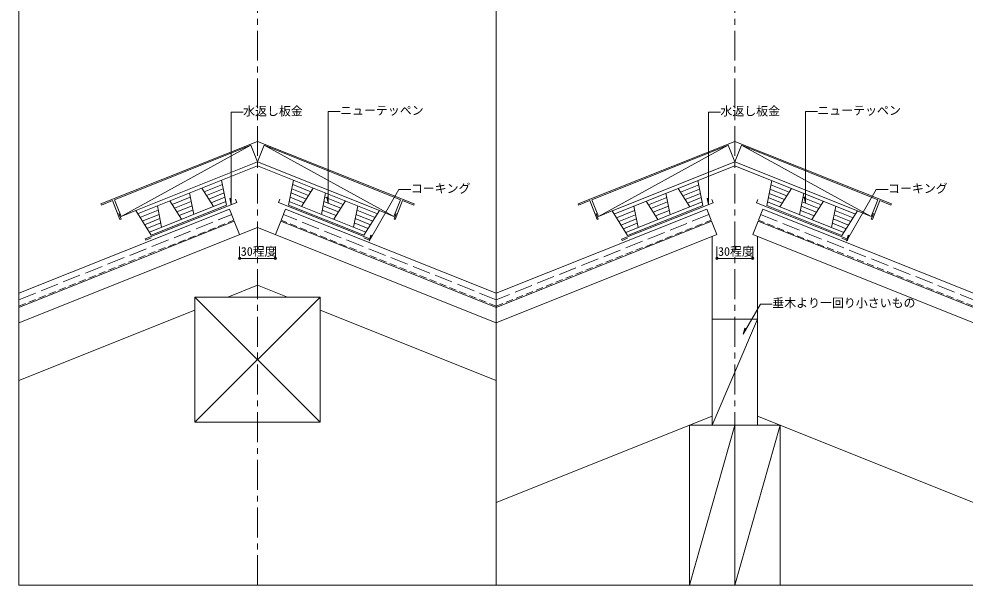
# Model space of a CAD drawing. Units: millimetres, scale not verified. Extents: x -28050 to 27950, y -10000 to 10000.
# Drawn here: x -28050 to -12190, y -10000 to -500 of the extents above; entities that cross this region are included whole.
import ezdxf
from ezdxf.enums import TextEntityAlignment as Align

# ---------------------------------------------------------------- set-up
doc = ezdxf.new("R2010")
doc.units = ezdxf.units.MM
doc.header["$LTSCALE"] = 100
for name, pattern in [('CHAIN1', [8, 5, -1, 1, -1]), ('DASHED1', [1.8, 1.2, -0.6]), ('DASHED3', [4, 3, -1])]:
    doc.linetypes.add(name, pattern=pattern)
for name, color, linetype, lineweight in [('0-0', 4, 'CHAIN1', 18), ('0-1', 4, 'Continuous', 18), ('0-2', 7, 'DASHED1', 18), ('0-3', 2, 'Continuous', 18), ('0-4', 3, 'Continuous', 18), ('0-5', 7, 'Continuous', 18), ('1-5', 7, 'Continuous', 18), ('1-A', 7, 'Continuous', 18)]:
    doc.layers.add(name, color=color, linetype=linetype, lineweight=lineweight)
doc.styles.add('ＭＳ ゴシック', font='')
doc.styles.get('ＭＳ ゴシック').set_extended_font_data('MS Gothic')

msp = doc.modelspace()

# ---------------------------------------------------------------- linework, layer by layer
at = {"layer": '0-0'}
for p, q in [((-24050.3, -10000), (-24050.3, -300)), ((-16050.3, -10000), (-16050.3, -300))]:
    msp.add_line(p, q, dxfattribs=at)
at = {"layer": '0-1'}
for p, q in [((-26445.7, -3534.6), (-24161.7, -2621)), ((-24161.7, -2621), (-26334.3, -3813.2)), ((-24161.7, -2621), (-24050.3, -2899.5)), ((-23938.8, -2621), (-24050.3, -2899.5)), ((-21654.8, -3534.6), (-23938.8, -2621)), ((-23938.8, -2621), (-21766.2, -3813.2)), ((-18445.7, -3534.6), (-16161.7, -2621)), ((-16161.7, -2621), (-18334.3, -3813.2)), ((-16161.7, -2621), (-16050.3, -2899.5)), ((-15938.8, -2621), (-16050.3, -2899.5)), ((-13654.8, -3534.6), (-15938.8, -2621)), ((-15938.8, -2621), (-13766.2, -3813.2)), ((-26445.7, -3534.6), (-26334.3, -3813.2)), ((-21654.8, -3534.6), (-21766.2, -3813.2)), ((-18445.7, -3534.6), (-18334.3, -3813.2)), ((-13654.8, -3534.6), (-13766.2, -3813.2)), ((-26092.9, -3716.6), (-26334.3, -3813.2)), ((-22007.6, -3716.6), (-21766.2, -3813.2)), ((-18092.9, -3716.6), (-18334.3, -3813.2)), ((-14007.6, -3716.6), (-13766.2, -3813.2)), ((-28050.3, -5340.3), (-24439.4, -3895.9)), ((-24439.4, -3895.9), (-24350.3, -4118.8)), ((-23661.1, -3895.9), (-23750.3, -4118.8)), ((-20050.3, -5340.3), (-23661.1, -3895.9)), ((-20050.3, -5340.3), (-16439.4, -3895.9)), ((-20050.3, -5340.3), (-16439.4, -3895.9)), ((-16439.4, -3895.9), (-16350.3, -4118.8)), ((-16439.4, -3895.9), (-16350.3, -4118.8)), ((-15661.1, -3895.9), (-15750.3, -4118.8)), ((-12050.3, -5340.3), (-15661.1, -3895.9)), ((-24050.3, -3998.8), (-28050.3, -5598.8)), ((-24050.3, -3998.8), (-20050.3, -5598.8)), ((-20050.3, -5598.8), (-16350.3, -4118.8)), ((-20050.3, -5598.8), (-16350.3, -4118.8)), ((-12050.3, -5598.8), (-15750.3, -4118.8)), ((-16430.3, -5538.5), (-16430.3, -4150.8)), ((-16430.3, -5538.5), (-16430.3, -4150.8)), ((-15670.3, -5538.5), (-15670.3, -4150.8)), ((-24050.3, -4968.1), (-24550.3, -5168.1)), ((-24050.3, -4968.1), (-23550.3, -5168.1)), ((-23000.3, -5168.1), (-25100.3, -7268.1)), ((-23000.3, -7268.1), (-25100.3, -5168.1)), ((-23000.3, -7268.1), (-23000.3, -5168.1)), ((-25100.3, -5388.1), (-28050.3, -6568.1)), ((-23000.3, -5388.1), (-20050.3, -6568.1)), ((-16430.3, -5538.5), (-16430.3, -7318.5)), ((-15670.3, -5538.5), (-16430.3, -7318.5)), ((-25100.3, -7268.1), (-23000.3, -7268.1)), ((-16430.3, -7166.5), (-20050.3, -8614.5)), ((-15670.3, -7166.5), (-12050.3, -8614.5)), ((-16810.3, -7318.5), (-15290.3, -7318.5)), ((-16810.3, -10000), (-16810.3, -7318.5)), ((-16050.3, -7318.5), (-16810.3, -10000)), ((-16050.3, -7318.5), (-16050.3, -10000)), ((-15290.3, -7318.5), (-16050.3, -10000)), ((-15290.3, -10000), (-15290.3, -7318.5))]:
    msp.add_line(p, q, dxfattribs=at)
for points in [[(-25100.3, -7268.1), (-25100.3, -5168.1), (-23000.3, -5168.1)], [(-16430.3, -5538.5), (-15670.3, -5538.5), (-15670.3, -7318.5)]]:
    msp.add_lwpolyline(points, dxfattribs=at)
at = {"layer": '0-2'}
for p, q in [((-28050.3, -5318.7), (-24446.8, -3877.4)), ((-20050.3, -5318.7), (-23653.7, -3877.4)), ((-20050.3, -5318.7), (-16446.8, -3877.4)), ((-20050.3, -5318.7), (-16446.8, -3877.4)), ((-12050.3, -5318.7), (-15653.7, -3877.4))]:
    msp.add_line(p, q, dxfattribs=at)
at = {"layer": '0-3'}
for p, q in [((-24521.1, -3691.7), (-28050.3, -5103.3)), ((-24446.8, -3877.4), (-24521.1, -3691.7)), ((-23653.7, -3877.4), (-23579.4, -3691.7)), ((-23579.4, -3691.7), (-20050.3, -5103.3)), ((-16521.1, -3691.7), (-20050.3, -5103.3)), ((-16446.8, -3877.4), (-16521.1, -3691.7)), ((-15653.7, -3877.4), (-15579.4, -3691.7)), ((-15579.4, -3691.7), (-12050.3, -5103.3))]:
    msp.add_line(p, q, dxfattribs=at)
at = {"layer": '0-3', "color": 4, "linetype": 'DASHED3'}
for p, q in [((-28050.3, -5211), (-24484, -3784.5)), ((-20050.3, -5211), (-23616.6, -3784.5)), ((-16484, -3784.5), (-20050.3, -5211)), ((-15616.6, -3784.5), (-12050.3, -5211))]:
    msp.add_line(p, q, dxfattribs=at)
at = {"layer": '0-4'}
for p, q in [((-28050.3, 0), (-28050.3, -10000)), ((-20050.3, -10000), (-20050.3, 0)), ((-26482.9, -3549.5), (-26668.6, -3623.8)), ((-26482.9, -3549.5), (-26356.6, -3865.2)), ((-24399.4, -3578.4), (-25932.2, -4191.5)), ((-24399.4, -3578.4), (-24421.7, -3522.6)), ((-23701.2, -3578.4), (-23678.9, -3522.6)), ((-23701.2, -3578.4), (-22168.3, -4191.5)), ((-21617.7, -3549.5), (-21743.9, -3865.2)), ((-21617.7, -3549.5), (-21432, -3623.8)), ((-18482.9, -3549.5), (-18668.6, -3623.8)), ((-18482.9, -3549.5), (-18356.6, -3865.2)), ((-16414.2, -3584.3), (-17947.1, -4197.4)), ((-16414.2, -3584.3), (-16436.5, -3528.6)), ((-15686.3, -3584.3), (-15664, -3528.6)), ((-15686.3, -3584.3), (-14153.4, -4197.4)), ((-13617.7, -3549.5), (-13743.9, -3865.2)), ((-13617.7, -3549.5), (-13432, -3623.8)), ((-26375.2, -3764.9), (-26338, -3857.7)), ((-21725.4, -3764.9), (-21762.5, -3857.7)), ((-18375.2, -3764.9), (-18338, -3857.7)), ((-13725.4, -3764.9), (-13762.5, -3857.7)), ((-26338, -3857.7), (-26356.6, -3865.2)), ((-21762.5, -3857.7), (-21743.9, -3865.2)), ((-18338, -3857.7), (-18356.6, -3865.2)), ((-13762.5, -3857.7), (-13743.9, -3865.2)), ((-25932.2, -4191.5), (-25924.8, -4210.1)), ((-25924.8, -4210.1), (-25832, -4172.9)), ((-22175.7, -4210.1), (-22268.5, -4172.9)), ((-22168.3, -4191.5), (-22175.7, -4210.1)), ((-17947.1, -4197.4), (-17939.7, -4216)), ((-17939.7, -4216), (-17846.8, -4178.9)), ((-14160.8, -4216), (-14253.7, -4178.9)), ((-14153.4, -4197.4), (-14160.8, -4216)), ((-28050.3, -10000), (-20050.3, -10000)), ((-20050.3, -10000), (-12050.3, -10000))]:
    msp.add_line(p, q, dxfattribs=at)
for points in [[(-24050.3, -2554.9), (-26676, -3605.2), (-26668.6, -3623.8)], [(-24050.3, -2554.9), (-21424.5, -3605.2), (-21432, -3623.8)], [(-16050.3, -2554.9), (-18676, -3605.2), (-18668.6, -3623.8)], [(-16050.3, -2554.9), (-13424.5, -3605.2), (-13432, -3623.8)]]:
    msp.add_lwpolyline(points, dxfattribs=at)
at = {"layer": '0-5'}
for p, q in [((-26092.9, -3716.6), (-24050.3, -2899.5)), ((-26060.2, -3768.2), (-24050.3, -2964.2)), ((-22007.6, -3716.6), (-24050.3, -2899.5)), ((-22040.3, -3768.2), (-24050.3, -2964.2)), ((-18107.8, -3722.5), (-16050.3, -2899.5)), ((-18075.1, -3774.1), (-16050.3, -2964.2)), ((-13992.8, -3722.5), (-16050.3, -2899.5)), ((-14025.4, -3774.1), (-16050.3, -2964.2)), ((-24945.9, -3400), (-24639.7, -3277.5)), ((-24570.7, -3624.7), (-24653.9, -3205.6)), ((-23529.9, -3624.7), (-23446.6, -3205.6)), ((-23154.7, -3400), (-23460.9, -3277.5)), ((-16960.7, -3405.9), (-16654.5, -3283.4)), ((-16585.5, -3630.6), (-16668.8, -3211.6)), ((-15515, -3630.6), (-15431.7, -3211.6)), ((-15139.8, -3405.9), (-15446, -3283.4)), ((-25191.5, -3420.7), (-25120.2, -3779.9)), ((-24985.1, -3338.1), (-24789, -3647.4)), ((-24906.7, -3461.8), (-24625.4, -3349.3)), ((-24867.4, -3523.7), (-24611.1, -3421.1)), ((-23233.1, -3523.7), (-23489.4, -3421.1)), ((-23193.9, -3461.8), (-23475.1, -3349.3)), ((-23115.5, -3338.1), (-23311.5, -3647.4)), ((-22909, -3420.7), (-22980.4, -3779.9)), ((-17206.4, -3426.6), (-17135, -3785.8)), ((-16999.9, -3344), (-16803.9, -3653.4)), ((-16921.5, -3467.8), (-16640.2, -3355.3)), ((-16882.3, -3529.6), (-16626, -3427.1)), ((-15218.2, -3529.6), (-15474.6, -3427.1)), ((-15179, -3467.8), (-15460.3, -3355.3)), ((-15100.6, -3344), (-15296.6, -3653.4)), ((-14894.1, -3426.6), (-14965.5, -3785.8)), ((-25864.2, -4077.5), (-24582.6, -3564.8)), ((-24570.7, -3624.7), (-25831.5, -4129)), ((-25729.1, -3635.7), (-25657.7, -3994.9)), ((-25522.6, -3553.1), (-25326.6, -3862.4)), ((-25483.4, -3615), (-25177.3, -3492.5)), ((-25444.2, -3676.9), (-25163, -3564.3)), ((-25405, -3738.7), (-25148.7, -3636.2)), ((-24828.2, -3585.5), (-24596.8, -3493)), ((-23529.9, -3624.7), (-22269, -4129)), ((-22236.3, -4077.5), (-23518, -3564.8)), ((-23272.3, -3585.5), (-23503.7, -3493)), ((-22695.5, -3738.7), (-22951.8, -3636.2)), ((-22656.3, -3676.9), (-22937.5, -3564.3)), ((-22617.1, -3615), (-22923.3, -3492.5)), ((-22577.9, -3553.1), (-22773.9, -3862.4)), ((-22371.4, -3635.7), (-22442.8, -3994.9)), ((-17879.1, -4083.4), (-16597.4, -3570.8)), ((-16585.5, -3630.6), (-17846.4, -4135)), ((-17744, -3641.7), (-17672.6, -4000.8)), ((-17537.5, -3559.1), (-17341.5, -3868.4)), ((-17498.3, -3620.9), (-17192.1, -3498.5)), ((-17459.1, -3682.8), (-17177.8, -3570.3)), ((-17419.9, -3744.7), (-17163.6, -3642.1)), ((-16843.1, -3591.5), (-16611.7, -3498.9)), ((-15515, -3630.6), (-14254.1, -4135)), ((-14221.5, -4083.4), (-15503.1, -3570.8)), ((-15257.4, -3591.5), (-15488.8, -3498.9)), ((-14680.6, -3744.7), (-14937, -3642.1)), ((-14641.4, -3682.8), (-14922.7, -3570.3)), ((-14602.2, -3620.9), (-14908.4, -3498.5)), ((-14563, -3559.1), (-14759, -3868.4)), ((-14356.5, -3641.7), (-14427.9, -4000.8)), ((-25831.5, -4129), (-26092.9, -3716.6)), ((-26021, -3830), (-25714.8, -3707.5)), ((-25981.8, -3891.9), (-25700.6, -3779.4)), ((-25365.8, -3800.6), (-25134.4, -3708)), ((-22734.7, -3800.6), (-22966.1, -3708)), ((-22118.7, -3891.9), (-22400, -3779.4)), ((-22079.5, -3830), (-22385.7, -3707.5)), ((-22269, -4129), (-22007.6, -3716.6)), ((-17846.4, -4135), (-18107.8, -3722.5)), ((-18035.9, -3836), (-17729.7, -3713.5)), ((-17996.7, -3897.8), (-17715.4, -3785.3)), ((-17380.7, -3806.5), (-17149.3, -3714)), ((-14719.8, -3806.5), (-14951.2, -3714)), ((-14103.8, -3897.8), (-14385.1, -3785.3)), ((-14064.6, -3836), (-14370.8, -3713.5)), ((-14254.1, -4135), (-13992.8, -3722.5)), ((-25942.6, -3953.8), (-25686.3, -3851.2)), ((-25903.4, -4015.6), (-25672, -3923.1)), ((-22197.1, -4015.6), (-22428.5, -3923.1)), ((-22157.9, -3953.8), (-22414.2, -3851.2)), ((-17957.5, -3959.7), (-17701.1, -3857.2)), ((-17918.3, -4021.6), (-17686.9, -3929)), ((-14182.2, -4021.6), (-14413.6, -3929)), ((-14143, -3959.7), (-14399.4, -3857.2))]:
    msp.add_line(p, q, dxfattribs=at)
at = {"layer": '1-5'}
for points in [[(-22866.2, -3592.9), (-22866.2, -2053.9), (-22666.2, -2053.9)], [(-14866.2, -3592.9), (-14866.2, -2053.9), (-14666.2, -2053.9)], [(-24491.7, -3615.3), (-24491.7, -2065.5), (-24291.7, -2065.5)], [(-16491.7, -3615.3), (-16491.7, -2065.5), (-16291.7, -2065.5)], [(-22180, -4227.8), (-21680.8, -3363.2), (-21480.8, -3363.2)], [(-14180, -4227.8), (-13680.8, -3363.2), (-13480.8, -3363.2)], [(-15912, -5787.2), (-15621.4, -5283.8), (-15421.4, -5283.8)]]:
    msp.add_lwpolyline(points, dxfattribs=at)
for points in [[(-24491.7, -3615.3), (-24513.8, -3515.3), (-24491.7, -3515.3)], [(-22866.2, -3592.9), (-22888.3, -3492.9), (-22866.2, -3492.9)], [(-16491.7, -3615.3), (-16513.8, -3515.3), (-16491.7, -3515.3)], [(-14866.2, -3592.9), (-14888.3, -3492.9), (-14866.2, -3492.9)], [(-22180, -4227.8), (-22149.2, -4130.1), (-22130, -4141.2)], [(-14180, -4227.8), (-14149.2, -4130.1), (-14130, -4141.2)], [(-15912, -5787.2), (-15881.2, -5689.5), (-15862, -5700.5)]]:
    msp.add_lwpolyline(points, close=True, dxfattribs=at)
for points in [[(-24491.7, -3615.3), (-24513.8, -3515.3), (-24491.7, -3515.3)], [(-22866.2, -3592.9), (-22888.3, -3492.9), (-22866.2, -3492.9)], [(-16491.7, -3615.3), (-16513.8, -3515.3), (-16491.7, -3515.3)], [(-14866.2, -3592.9), (-14888.3, -3492.9), (-14866.2, -3492.9)], [(-22180, -4227.8), (-22149.2, -4130.1), (-22130, -4141.2)], [(-14180, -4227.8), (-14149.2, -4130.1), (-14130, -4141.2)], [(-15912, -5787.2), (-15881.2, -5689.5), (-15862, -5700.5)]]:
    msp.add_solid(points, dxfattribs=at)
at = {"layer": '1-A'}
for p, q in [((-24350.3, -4518.8), (-24350.3, -4318.8)), ((-23750.3, -4518.8), (-23750.3, -4318.8)), ((-16350.3, -4518.8), (-16350.3, -4318.8)), ((-15750.3, -4518.8), (-15750.3, -4318.8)), ((-24350.3, -4518.8), (-23750.3, -4518.8)), ((-16350.3, -4518.8), (-15750.3, -4518.8))]:
    msp.add_line(p, q, dxfattribs=at)
at = {"layer": '1-A', "color": 5}
for centre in [(-24350.3, -4518.8), (-24350.3, -4518.8), (-23750.3, -4518.8), (-23750.3, -4518.8), (-16350.3, -4518.8), (-16350.3, -4518.8), (-15750.3, -4518.8), (-15750.3, -4518.8)]:
    msp.add_circle(centre, 20, dxfattribs=at)

# ---------------------------------------------------------------- texts
at = {"layer": '1-5', "style": 'ＭＳ ゴシック'}
for s, p in [('水返し板金', (-24291.7, -2165.5)), ('ニューテッペン', (-22666.2, -2153.9)), ('水返し板金', (-16291.7, -2165.5)), ('ニューテッペン', (-14666.2, -2153.9)), ('コーキング', (-21480.8, -3463.2)), ('コーキング', (-13480.8, -3463.2)), ('垂木より一回り小さいもの', (-15421.4, -5383.8))]:
    msp.add_text(s, height=146.6, dxfattribs=at).set_placement(p, align=Align.BOTTOM_LEFT)
at = {"layer": '1-A', "style": 'ＭＳ ゴシック'}
for p in [(-24330.3, -4518.8), (-16330.3, -4518.8)]:
    msp.add_text('30程度', height=146.6, dxfattribs=at).set_placement(p, align=Align.BOTTOM_LEFT)

doc.saveas('drawing.dxf')
